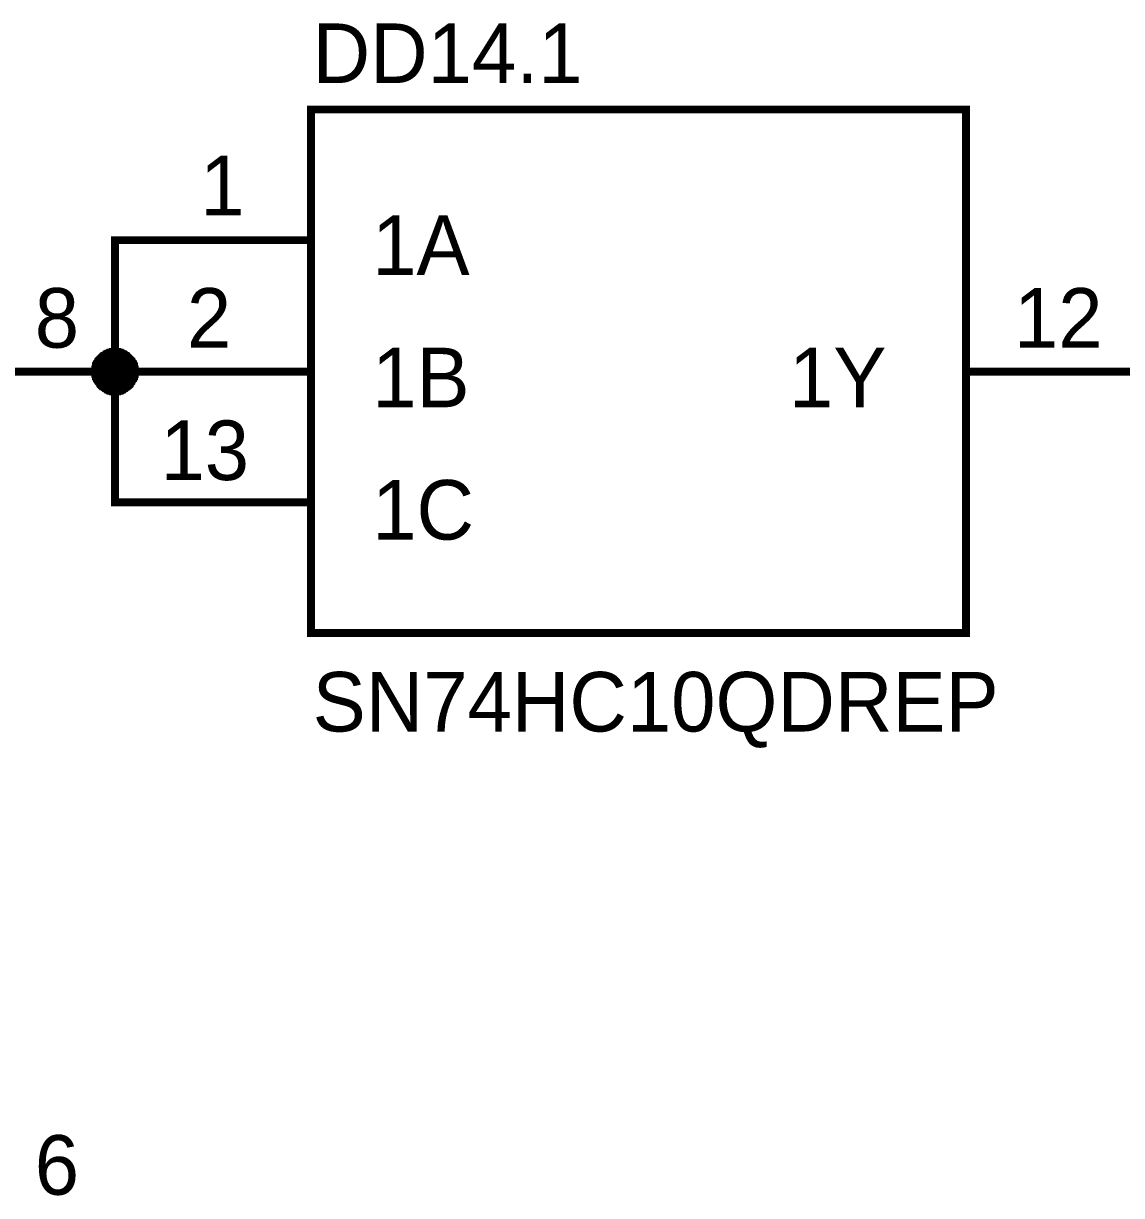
# Model space of a CAD drawing. Header units: millimetres. Extents: x 0 to 594, y 0 to 420.
# Drawn here: x 513.98 to 555.92, y 191.01 to 235.78 of the extents above; entities that cross this region are included whole.
import ezdxf

# ---------------------------------------------------------------- set-up
doc = ezdxf.new("R2010")
doc.units = ezdxf.units.MM
doc.layers.add('Sheet', color=255, linetype='Continuous')

msp = doc.modelspace()

# ---------------------------------------------------------------- linework, layer by layer
at = {"layer": 'Sheet', "const_width": 0.3}
msp.add_lwpolyline([(524.961, 232.491), (549.974, 232.491), (549.974, 212.495), (524.961, 212.495), (524.961, 232.491)], close=True, dxfattribs=at)
at = {"layer": 'Sheet'}
for points, const_width in [([(519.971, 227.5), (517.476, 227.5), (517.476, 222.477), (519.971, 222.477)], 0.3), ([(524.961, 227.5), (519.971, 227.5)], 0.3), ([(516.718, 222.477), (516.718, 222.509), (516.718, 222.572), (516.718, 222.604), (516.718, 222.635), (516.75, 222.667), (516.75, 222.699), (516.75, 222.762), (516.781, 222.793), (516.781, 222.825), (516.813, 222.856), (516.844, 222.888), (516.844, 222.92), (516.876, 222.951), (516.908, 222.983), (516.908, 222.983), (516.939, 223.014), (516.971, 223.046), (517.002, 223.078), (517.034, 223.078), (517.066, 223.109), (517.097, 223.141), (517.129, 223.141), (517.16, 223.172), (517.192, 223.172), (517.223, 223.204), (517.255, 223.204), (517.287, 223.204), (517.318, 223.236), (517.35, 223.236), (517.413, 223.236), (517.444, 223.236), (517.476, 223.236)], 0.3), ([(516.718, 222.477), (516.718, 222.509), (516.718, 222.572), (516.718, 222.604), (516.718, 222.635), (516.75, 222.667), (516.75, 222.699), (516.75, 222.762), (516.781, 222.793), (516.781, 222.825), (516.813, 222.856), (516.844, 222.888), (516.844, 222.92), (516.876, 222.951), (516.908, 222.983), (516.908, 222.983), (516.939, 223.014), (516.971, 223.046), (517.002, 223.078), (517.034, 223.078), (517.066, 223.109), (517.097, 223.141), (517.129, 223.141), (517.16, 223.172), (517.192, 223.172), (517.223, 223.204), (517.255, 223.204), (517.287, 223.204), (517.318, 223.236), (517.35, 223.236), (517.413, 223.236), (517.444, 223.236), (517.476, 223.236)], 0.3), ([(516.718, 222.477), (516.718, 222.509), (516.718, 222.572), (516.718, 222.604), (516.718, 222.635), (516.75, 222.667), (516.75, 222.699), (516.75, 222.762), (516.781, 222.793), (516.781, 222.825), (516.813, 222.856), (516.844, 222.888), (516.844, 222.92), (516.876, 222.951), (516.908, 222.983), (516.908, 222.983), (516.939, 223.014), (516.971, 223.046), (517.002, 223.078), (517.034, 223.078), (517.066, 223.109), (517.097, 223.141), (517.129, 223.141), (517.16, 223.172), (517.192, 223.172), (517.223, 223.204), (517.255, 223.204), (517.287, 223.204), (517.318, 223.236), (517.35, 223.236), (517.413, 223.236), (517.444, 223.236), (517.476, 223.236)], 0.3), ([(516.718, 222.477), (516.718, 222.509), (516.718, 222.572), (516.718, 222.604), (516.718, 222.635), (516.75, 222.667), (516.75, 222.699), (516.75, 222.762), (516.781, 222.793), (516.781, 222.825), (516.813, 222.856), (516.844, 222.888), (516.844, 222.92), (516.876, 222.951), (516.908, 222.983), (516.908, 222.983), (516.939, 223.014), (516.971, 223.046), (517.002, 223.078), (517.034, 223.078), (517.066, 223.109), (517.097, 223.141), (517.129, 223.141), (517.16, 223.172), (517.192, 223.172), (517.223, 223.204), (517.255, 223.204), (517.287, 223.204), (517.318, 223.236), (517.35, 223.236), (517.413, 223.236), (517.444, 223.236), (517.476, 223.236)], 0.3), ([(516.718, 222.477), (516.718, 222.509), (516.718, 222.572), (516.718, 222.604), (516.718, 222.635), (516.75, 222.667), (516.75, 222.699), (516.75, 222.762), (516.781, 222.793), (516.781, 222.825), (516.813, 222.856), (516.844, 222.888), (516.844, 222.92), (516.876, 222.951), (516.908, 222.983), (516.908, 222.983), (516.939, 223.014), (516.971, 223.046), (517.002, 223.078), (517.034, 223.078), (517.066, 223.109), (517.097, 223.141), (517.129, 223.141), (517.16, 223.172), (517.192, 223.172), (517.223, 223.204), (517.255, 223.204), (517.287, 223.204), (517.318, 223.236), (517.35, 223.236), (517.413, 223.236), (517.444, 223.236), (517.476, 223.236)], 0.3), ([(516.718, 222.477), (516.718, 222.509), (516.718, 222.572), (516.718, 222.604), (516.718, 222.635), (516.75, 222.667), (516.75, 222.699), (516.75, 222.762), (516.781, 222.793), (516.781, 222.825), (516.813, 222.856), (516.844, 222.888), (516.844, 222.92), (516.876, 222.951), (516.908, 222.983), (516.908, 222.983), (516.939, 223.014), (516.971, 223.046), (517.002, 223.078), (517.034, 223.078), (517.066, 223.109), (517.097, 223.141), (517.129, 223.141), (517.16, 223.172), (517.192, 223.172), (517.223, 223.204), (517.255, 223.204), (517.287, 223.204), (517.318, 223.236), (517.35, 223.236), (517.413, 223.236), (517.444, 223.236), (517.476, 223.236)], 0.3), ([(516.718, 222.477), (516.718, 222.509), (516.718, 222.572), (516.718, 222.604), (516.718, 222.635), (516.75, 222.667), (516.75, 222.699), (516.75, 222.762), (516.781, 222.793), (516.781, 222.825), (516.813, 222.856), (516.844, 222.888), (516.844, 222.92), (516.876, 222.951), (516.908, 222.983), (516.908, 222.983), (516.939, 223.014), (516.971, 223.046), (517.002, 223.078), (517.034, 223.078), (517.066, 223.109), (517.097, 223.141), (517.129, 223.141), (517.16, 223.172), (517.192, 223.172), (517.223, 223.204), (517.255, 223.204), (517.287, 223.204), (517.318, 223.236), (517.35, 223.236), (517.413, 223.236), (517.444, 223.236), (517.476, 223.236)], 0.3), ([(517.476, 223.236), (517.476, 223.236)], 0.3), ([(517.476, 223.236), (517.508, 223.236), (517.539, 223.236), (517.602, 223.236), (517.634, 223.236), (517.666, 223.204), (517.697, 223.204), (517.729, 223.204), (517.76, 223.172), (517.792, 223.172), (517.823, 223.141), (517.855, 223.141), (517.887, 223.109), (517.918, 223.078), (517.95, 223.078), (517.981, 223.046), (518.013, 223.014), (518.045, 222.983), (518.045, 222.983), (518.076, 222.951), (518.108, 222.92), (518.108, 222.888), (518.139, 222.856), (518.171, 222.825), (518.171, 222.793), (518.202, 222.762), (518.202, 222.699), (518.202, 222.667), (518.234, 222.635), (518.234, 222.604), (518.234, 222.572), (518.234, 222.509), (518.234, 222.477)], 0.3), ([(517.476, 223.236), (517.476, 223.236)], 0.3), ([(517.476, 223.236), (517.508, 223.236), (517.539, 223.236), (517.602, 223.236), (517.634, 223.236), (517.666, 223.204), (517.697, 223.204), (517.729, 223.204), (517.76, 223.172), (517.792, 223.172), (517.823, 223.141), (517.855, 223.141), (517.887, 223.109), (517.918, 223.078), (517.95, 223.078), (517.981, 223.046), (518.013, 223.014), (518.045, 222.983), (518.045, 222.983), (518.076, 222.951), (518.108, 222.92), (518.108, 222.888), (518.139, 222.856), (518.171, 222.825), (518.171, 222.793), (518.202, 222.762), (518.202, 222.699), (518.202, 222.667), (518.234, 222.635), (518.234, 222.604), (518.234, 222.572), (518.234, 222.509), (518.234, 222.477)], 0.3), ([(517.476, 223.236), (517.476, 223.236)], 0.3), ([(517.476, 223.236), (517.508, 223.236), (517.539, 223.236), (517.602, 223.236), (517.634, 223.236), (517.666, 223.204), (517.697, 223.204), (517.729, 223.204), (517.76, 223.172), (517.792, 223.172), (517.823, 223.141), (517.855, 223.141), (517.887, 223.109), (517.918, 223.078), (517.95, 223.078), (517.981, 223.046), (518.013, 223.014), (518.045, 222.983), (518.045, 222.983), (518.076, 222.951), (518.108, 222.92), (518.108, 222.888), (518.139, 222.856), (518.171, 222.825), (518.171, 222.793), (518.202, 222.762), (518.202, 222.699), (518.202, 222.667), (518.234, 222.635), (518.234, 222.604), (518.234, 222.572), (518.234, 222.509), (518.234, 222.477)], 0.3), ([(517.476, 223.236), (517.476, 223.236)], 0.3), ([(517.476, 223.236), (517.508, 223.236), (517.539, 223.236), (517.602, 223.236), (517.634, 223.236), (517.666, 223.204), (517.697, 223.204), (517.729, 223.204), (517.76, 223.172), (517.792, 223.172), (517.823, 223.141), (517.855, 223.141), (517.887, 223.109), (517.918, 223.078), (517.95, 223.078), (517.981, 223.046), (518.013, 223.014), (518.045, 222.983), (518.045, 222.983), (518.076, 222.951), (518.108, 222.92), (518.108, 222.888), (518.139, 222.856), (518.171, 222.825), (518.171, 222.793), (518.202, 222.762), (518.202, 222.699), (518.202, 222.667), (518.234, 222.635), (518.234, 222.604), (518.234, 222.572), (518.234, 222.509), (518.234, 222.477)], 0.3), ([(517.476, 223.236), (517.476, 223.236)], 0.3), ([(517.476, 223.236), (517.508, 223.236), (517.539, 223.236), (517.602, 223.236), (517.634, 223.236), (517.666, 223.204), (517.697, 223.204), (517.729, 223.204), (517.76, 223.172), (517.792, 223.172), (517.823, 223.141), (517.855, 223.141), (517.887, 223.109), (517.918, 223.078), (517.95, 223.078), (517.981, 223.046), (518.013, 223.014), (518.045, 222.983), (518.045, 222.983), (518.076, 222.951), (518.108, 222.92), (518.108, 222.888), (518.139, 222.856), (518.171, 222.825), (518.171, 222.793), (518.202, 222.762), (518.202, 222.699), (518.202, 222.667), (518.234, 222.635), (518.234, 222.604), (518.234, 222.572), (518.234, 222.509), (518.234, 222.477)], 0.3), ([(517.476, 223.236), (517.476, 223.236)], 0.3), ([(517.476, 223.236), (517.508, 223.236), (517.539, 223.236), (517.602, 223.236), (517.634, 223.236), (517.666, 223.204), (517.697, 223.204), (517.729, 223.204), (517.76, 223.172), (517.792, 223.172), (517.823, 223.141), (517.855, 223.141), (517.887, 223.109), (517.918, 223.078), (517.95, 223.078), (517.981, 223.046), (518.013, 223.014), (518.045, 222.983), (518.045, 222.983), (518.076, 222.951), (518.108, 222.92), (518.108, 222.888), (518.139, 222.856), (518.171, 222.825), (518.171, 222.793), (518.202, 222.762), (518.202, 222.699), (518.202, 222.667), (518.234, 222.635), (518.234, 222.604), (518.234, 222.572), (518.234, 222.509), (518.234, 222.477)], 0.3), ([(517.476, 223.236), (517.476, 223.236)], 0.3), ([(517.476, 223.236), (517.508, 223.236), (517.539, 223.236), (517.602, 223.236), (517.634, 223.236), (517.666, 223.204), (517.697, 223.204), (517.729, 223.204), (517.76, 223.172), (517.792, 223.172), (517.823, 223.141), (517.855, 223.141), (517.887, 223.109), (517.918, 223.078), (517.95, 223.078), (517.981, 223.046), (518.013, 223.014), (518.045, 222.983), (518.045, 222.983), (518.076, 222.951), (518.108, 222.92), (518.108, 222.888), (518.139, 222.856), (518.171, 222.825), (518.171, 222.793), (518.202, 222.762), (518.202, 222.699), (518.202, 222.667), (518.234, 222.635), (518.234, 222.604), (518.234, 222.572), (518.234, 222.509), (518.234, 222.477)], 0.3), ([(516.718, 222.477), (516.718, 222.509), (516.718, 222.572), (516.718, 222.604), (516.718, 222.635), (516.75, 222.667), (516.75, 222.699), (516.75, 222.762), (516.781, 222.793), (516.781, 222.825), (516.813, 222.856), (516.844, 222.888), (516.844, 222.92), (516.876, 222.951), (516.908, 222.983), (516.908, 222.983), (516.939, 223.014), (516.971, 223.046), (517.002, 223.078), (517.034, 223.078), (517.066, 223.109), (517.097, 223.141), (517.129, 223.141), (517.16, 223.172), (517.192, 223.172), (517.223, 223.204), (517.255, 223.204), (517.287, 223.204), (517.318, 223.236), (517.35, 223.236), (517.413, 223.236), (517.444, 223.236), (517.476, 223.236)], 0.0991), ([(516.718, 222.477), (516.718, 222.509), (516.718, 222.572), (516.718, 222.604), (516.718, 222.635), (516.75, 222.667), (516.75, 222.699), (516.75, 222.762), (516.781, 222.793), (516.781, 222.825), (516.813, 222.856), (516.844, 222.888), (516.844, 222.92), (516.876, 222.951), (516.908, 222.983), (516.908, 222.983), (516.939, 223.014), (516.971, 223.046), (517.002, 223.078), (517.034, 223.078), (517.066, 223.109), (517.097, 223.141), (517.129, 223.141), (517.16, 223.172), (517.192, 223.172), (517.223, 223.204), (517.255, 223.204), (517.287, 223.204), (517.318, 223.236), (517.35, 223.236), (517.413, 223.236), (517.444, 223.236), (517.476, 223.236)], 0.0991), ([(516.718, 222.477), (516.718, 222.509), (516.718, 222.572), (516.718, 222.604), (516.718, 222.635), (516.75, 222.667), (516.75, 222.699), (516.75, 222.762), (516.781, 222.793), (516.781, 222.825), (516.813, 222.856), (516.844, 222.888), (516.844, 222.92), (516.876, 222.951), (516.908, 222.983), (516.908, 222.983), (516.939, 223.014), (516.971, 223.046), (517.002, 223.078), (517.034, 223.078), (517.066, 223.109), (517.097, 223.141), (517.129, 223.141), (517.16, 223.172), (517.192, 223.172), (517.223, 223.204), (517.255, 223.204), (517.287, 223.204), (517.318, 223.236), (517.35, 223.236), (517.413, 223.236), (517.444, 223.236), (517.476, 223.236)], 0.0991), ([(516.718, 222.477), (516.718, 222.509), (516.718, 222.572), (516.718, 222.604), (516.718, 222.635), (516.75, 222.667), (516.75, 222.699), (516.75, 222.762), (516.781, 222.793), (516.781, 222.825), (516.813, 222.856), (516.844, 222.888), (516.844, 222.92), (516.876, 222.951), (516.908, 222.983), (516.908, 222.983), (516.939, 223.014), (516.971, 223.046), (517.002, 223.078), (517.034, 223.078), (517.066, 223.109), (517.097, 223.141), (517.129, 223.141), (517.16, 223.172), (517.192, 223.172), (517.223, 223.204), (517.255, 223.204), (517.287, 223.204), (517.318, 223.236), (517.35, 223.236), (517.413, 223.236), (517.444, 223.236), (517.476, 223.236)], 0.0991), ([(516.718, 222.477), (516.718, 222.509), (516.718, 222.572), (516.718, 222.604), (516.718, 222.635), (516.75, 222.667), (516.75, 222.699), (516.75, 222.762), (516.781, 222.793), (516.781, 222.825), (516.813, 222.856), (516.844, 222.888), (516.844, 222.92), (516.876, 222.951), (516.908, 222.983), (516.908, 222.983), (516.939, 223.014), (516.971, 223.046), (517.002, 223.078), (517.034, 223.078), (517.066, 223.109), (517.097, 223.141), (517.129, 223.141), (517.16, 223.172), (517.192, 223.172), (517.223, 223.204), (517.255, 223.204), (517.287, 223.204), (517.318, 223.236), (517.35, 223.236), (517.413, 223.236), (517.444, 223.236), (517.476, 223.236)], 0.0991), ([(516.718, 222.477), (516.718, 222.509), (516.718, 222.572), (516.718, 222.604), (516.718, 222.635), (516.75, 222.667), (516.75, 222.699), (516.75, 222.762), (516.781, 222.793), (516.781, 222.825), (516.813, 222.856), (516.844, 222.888), (516.844, 222.92), (516.876, 222.951), (516.908, 222.983), (516.908, 222.983), (516.939, 223.014), (516.971, 223.046), (517.002, 223.078), (517.034, 223.078), (517.066, 223.109), (517.097, 223.141), (517.129, 223.141), (517.16, 223.172), (517.192, 223.172), (517.223, 223.204), (517.255, 223.204), (517.287, 223.204), (517.318, 223.236), (517.35, 223.236), (517.413, 223.236), (517.444, 223.236), (517.476, 223.236)], 0.0991), ([(516.718, 222.477), (516.718, 222.509), (516.718, 222.572), (516.718, 222.604), (516.718, 222.635), (516.75, 222.667), (516.75, 222.699), (516.75, 222.762), (516.781, 222.793), (516.781, 222.825), (516.813, 222.856), (516.844, 222.888), (516.844, 222.92), (516.876, 222.951), (516.908, 222.983), (516.908, 222.983), (516.939, 223.014), (516.971, 223.046), (517.002, 223.078), (517.034, 223.078), (517.066, 223.109), (517.097, 223.141), (517.129, 223.141), (517.16, 223.172), (517.192, 223.172), (517.223, 223.204), (517.255, 223.204), (517.287, 223.204), (517.318, 223.236), (517.35, 223.236), (517.413, 223.236), (517.444, 223.236), (517.476, 223.236)], 0.0991), ([(517.476, 223.236), (517.476, 223.236)], 0.0991), ([(517.476, 223.236), (517.508, 223.236), (517.539, 223.236), (517.602, 223.236), (517.634, 223.236), (517.666, 223.204), (517.697, 223.204), (517.729, 223.204), (517.76, 223.172), (517.792, 223.172), (517.823, 223.141), (517.855, 223.141), (517.887, 223.109), (517.918, 223.078), (517.95, 223.078), (517.981, 223.046), (518.013, 223.014), (518.045, 222.983), (518.045, 222.983), (518.076, 222.951), (518.108, 222.92), (518.108, 222.888), (518.139, 222.856), (518.171, 222.825), (518.171, 222.793), (518.202, 222.762), (518.202, 222.699), (518.202, 222.667), (518.234, 222.635), (518.234, 222.604), (518.234, 222.572), (518.234, 222.509), (518.234, 222.477)], 0.0991), ([(517.476, 223.236), (517.476, 223.236)], 0.0991), ([(517.476, 223.236), (517.508, 223.236), (517.539, 223.236), (517.602, 223.236), (517.634, 223.236), (517.666, 223.204), (517.697, 223.204), (517.729, 223.204), (517.76, 223.172), (517.792, 223.172), (517.823, 223.141), (517.855, 223.141), (517.887, 223.109), (517.918, 223.078), (517.95, 223.078), (517.981, 223.046), (518.013, 223.014), (518.045, 222.983), (518.045, 222.983), (518.076, 222.951), (518.108, 222.92), (518.108, 222.888), (518.139, 222.856), (518.171, 222.825), (518.171, 222.793), (518.202, 222.762), (518.202, 222.699), (518.202, 222.667), (518.234, 222.635), (518.234, 222.604), (518.234, 222.572), (518.234, 222.509), (518.234, 222.477)], 0.0991), ([(517.476, 223.236), (517.476, 223.236)], 0.0991), ([(517.476, 223.236), (517.508, 223.236), (517.539, 223.236), (517.602, 223.236), (517.634, 223.236), (517.666, 223.204), (517.697, 223.204), (517.729, 223.204), (517.76, 223.172), (517.792, 223.172), (517.823, 223.141), (517.855, 223.141), (517.887, 223.109), (517.918, 223.078), (517.95, 223.078), (517.981, 223.046), (518.013, 223.014), (518.045, 222.983), (518.045, 222.983), (518.076, 222.951), (518.108, 222.92), (518.108, 222.888), (518.139, 222.856), (518.171, 222.825), (518.171, 222.793), (518.202, 222.762), (518.202, 222.699), (518.202, 222.667), (518.234, 222.635), (518.234, 222.604), (518.234, 222.572), (518.234, 222.509), (518.234, 222.477)], 0.0991), ([(517.476, 223.236), (517.476, 223.236)], 0.0991), ([(517.476, 223.236), (517.508, 223.236), (517.539, 223.236), (517.602, 223.236), (517.634, 223.236), (517.666, 223.204), (517.697, 223.204), (517.729, 223.204), (517.76, 223.172), (517.792, 223.172), (517.823, 223.141), (517.855, 223.141), (517.887, 223.109), (517.918, 223.078), (517.95, 223.078), (517.981, 223.046), (518.013, 223.014), (518.045, 222.983), (518.045, 222.983), (518.076, 222.951), (518.108, 222.92), (518.108, 222.888), (518.139, 222.856), (518.171, 222.825), (518.171, 222.793), (518.202, 222.762), (518.202, 222.699), (518.202, 222.667), (518.234, 222.635), (518.234, 222.604), (518.234, 222.572), (518.234, 222.509), (518.234, 222.477)], 0.0991), ([(517.476, 223.236), (517.476, 223.236)], 0.0991), ([(517.476, 223.236), (517.508, 223.236), (517.539, 223.236), (517.602, 223.236), (517.634, 223.236), (517.666, 223.204), (517.697, 223.204), (517.729, 223.204), (517.76, 223.172), (517.792, 223.172), (517.823, 223.141), (517.855, 223.141), (517.887, 223.109), (517.918, 223.078), (517.95, 223.078), (517.981, 223.046), (518.013, 223.014), (518.045, 222.983), (518.045, 222.983), (518.076, 222.951), (518.108, 222.92), (518.108, 222.888), (518.139, 222.856), (518.171, 222.825), (518.171, 222.793), (518.202, 222.762), (518.202, 222.699), (518.202, 222.667), (518.234, 222.635), (518.234, 222.604), (518.234, 222.572), (518.234, 222.509), (518.234, 222.477)], 0.0991), ([(517.476, 223.236), (517.476, 223.236)], 0.0991), ([(517.476, 223.236), (517.508, 223.236), (517.539, 223.236), (517.602, 223.236), (517.634, 223.236), (517.666, 223.204), (517.697, 223.204), (517.729, 223.204), (517.76, 223.172), (517.792, 223.172), (517.823, 223.141), (517.855, 223.141), (517.887, 223.109), (517.918, 223.078), (517.95, 223.078), (517.981, 223.046), (518.013, 223.014), (518.045, 222.983), (518.045, 222.983), (518.076, 222.951), (518.108, 222.92), (518.108, 222.888), (518.139, 222.856), (518.171, 222.825), (518.171, 222.793), (518.202, 222.762), (518.202, 222.699), (518.202, 222.667), (518.234, 222.635), (518.234, 222.604), (518.234, 222.572), (518.234, 222.509), (518.234, 222.477)], 0.0991), ([(517.476, 223.236), (517.476, 223.236)], 0.0991), ([(517.476, 223.236), (517.508, 223.236), (517.539, 223.236), (517.602, 223.236), (517.634, 223.236), (517.666, 223.204), (517.697, 223.204), (517.729, 223.204), (517.76, 223.172), (517.792, 223.172), (517.823, 223.141), (517.855, 223.141), (517.887, 223.109), (517.918, 223.078), (517.95, 223.078), (517.981, 223.046), (518.013, 223.014), (518.045, 222.983), (518.045, 222.983), (518.076, 222.951), (518.108, 222.92), (518.108, 222.888), (518.139, 222.856), (518.171, 222.825), (518.171, 222.793), (518.202, 222.762), (518.202, 222.699), (518.202, 222.667), (518.234, 222.635), (518.234, 222.604), (518.234, 222.572), (518.234, 222.509), (518.234, 222.477)], 0.0991), ([(512.486, 222.477), (517.476, 222.477)], 0.3), ([(517.476, 221.719), (517.444, 221.719), (517.413, 221.719), (517.35, 221.719), (517.318, 221.719), (517.287, 221.751), (517.255, 221.751), (517.223, 221.751), (517.192, 221.782), (517.16, 221.782), (517.129, 221.814), (517.097, 221.846), (517.066, 221.846), (517.034, 221.877), (517.002, 221.909), (516.971, 221.909), (516.939, 221.94), (516.908, 221.972), (516.908, 222.004), (516.876, 222.035), (516.844, 222.067), (516.844, 222.098), (516.813, 222.13), (516.781, 222.162), (516.781, 222.193), (516.75, 222.225), (516.75, 222.256), (516.75, 222.288), (516.718, 222.319), (516.718, 222.351), (516.718, 222.414), (516.718, 222.446), (516.718, 222.477)], 0.3), ([(516.718, 222.477), (516.718, 222.477)], 0.3), ([(517.476, 221.719), (517.444, 221.719), (517.413, 221.719), (517.35, 221.719), (517.318, 221.719), (517.287, 221.751), (517.255, 221.751), (517.223, 221.751), (517.192, 221.782), (517.16, 221.782), (517.129, 221.814), (517.097, 221.846), (517.066, 221.846), (517.034, 221.877), (517.002, 221.909), (516.971, 221.909), (516.939, 221.94), (516.908, 221.972), (516.908, 222.004), (516.876, 222.035), (516.844, 222.067), (516.844, 222.098), (516.813, 222.13), (516.781, 222.162), (516.781, 222.193), (516.75, 222.225), (516.75, 222.256), (516.75, 222.288), (516.718, 222.319), (516.718, 222.351), (516.718, 222.414), (516.718, 222.446), (516.718, 222.477)], 0.3), ([(516.718, 222.477), (516.718, 222.477)], 0.3), ([(517.476, 221.719), (517.444, 221.719), (517.413, 221.719), (517.35, 221.719), (517.318, 221.719), (517.287, 221.751), (517.255, 221.751), (517.223, 221.751), (517.192, 221.782), (517.16, 221.782), (517.129, 221.814), (517.097, 221.846), (517.066, 221.846), (517.034, 221.877), (517.002, 221.909), (516.971, 221.909), (516.939, 221.94), (516.908, 221.972), (516.908, 222.004), (516.876, 222.035), (516.844, 222.067), (516.844, 222.098), (516.813, 222.13), (516.781, 222.162), (516.781, 222.193), (516.75, 222.225), (516.75, 222.256), (516.75, 222.288), (516.718, 222.319), (516.718, 222.351), (516.718, 222.414), (516.718, 222.446), (516.718, 222.477)], 0.3), ([(516.718, 222.477), (516.718, 222.477)], 0.3), ([(517.476, 221.719), (517.444, 221.719), (517.413, 221.719), (517.35, 221.719), (517.318, 221.719), (517.287, 221.751), (517.255, 221.751), (517.223, 221.751), (517.192, 221.782), (517.16, 221.782), (517.129, 221.814), (517.097, 221.846), (517.066, 221.846), (517.034, 221.877), (517.002, 221.909), (516.971, 221.909), (516.939, 221.94), (516.908, 221.972), (516.908, 222.004), (516.876, 222.035), (516.844, 222.067), (516.844, 222.098), (516.813, 222.13), (516.781, 222.162), (516.781, 222.193), (516.75, 222.225), (516.75, 222.256), (516.75, 222.288), (516.718, 222.319), (516.718, 222.351), (516.718, 222.414), (516.718, 222.446), (516.718, 222.477)], 0.3), ([(516.718, 222.477), (516.718, 222.477)], 0.3), ([(517.476, 221.719), (517.444, 221.719), (517.413, 221.719), (517.35, 221.719), (517.318, 221.719), (517.287, 221.751), (517.255, 221.751), (517.223, 221.751), (517.192, 221.782), (517.16, 221.782), (517.129, 221.814), (517.097, 221.846), (517.066, 221.846), (517.034, 221.877), (517.002, 221.909), (516.971, 221.909), (516.939, 221.94), (516.908, 221.972), (516.908, 222.004), (516.876, 222.035), (516.844, 222.067), (516.844, 222.098), (516.813, 222.13), (516.781, 222.162), (516.781, 222.193), (516.75, 222.225), (516.75, 222.256), (516.75, 222.288), (516.718, 222.319), (516.718, 222.351), (516.718, 222.414), (516.718, 222.446), (516.718, 222.477)], 0.3), ([(516.718, 222.477), (516.718, 222.477)], 0.3), ([(517.476, 221.719), (517.444, 221.719), (517.413, 221.719), (517.35, 221.719), (517.318, 221.719), (517.287, 221.751), (517.255, 221.751), (517.223, 221.751), (517.192, 221.782), (517.16, 221.782), (517.129, 221.814), (517.097, 221.846), (517.066, 221.846), (517.034, 221.877), (517.002, 221.909), (516.971, 221.909), (516.939, 221.94), (516.908, 221.972), (516.908, 222.004), (516.876, 222.035), (516.844, 222.067), (516.844, 222.098), (516.813, 222.13), (516.781, 222.162), (516.781, 222.193), (516.75, 222.225), (516.75, 222.256), (516.75, 222.288), (516.718, 222.319), (516.718, 222.351), (516.718, 222.414), (516.718, 222.446), (516.718, 222.477)], 0.3), ([(516.718, 222.477), (516.718, 222.477)], 0.3), ([(517.476, 221.719), (517.444, 221.719), (517.413, 221.719), (517.35, 221.719), (517.318, 221.719), (517.287, 221.751), (517.255, 221.751), (517.223, 221.751), (517.192, 221.782), (517.16, 221.782), (517.129, 221.814), (517.097, 221.846), (517.066, 221.846), (517.034, 221.877), (517.002, 221.909), (516.971, 221.909), (516.939, 221.94), (516.908, 221.972), (516.908, 222.004), (516.876, 222.035), (516.844, 222.067), (516.844, 222.098), (516.813, 222.13), (516.781, 222.162), (516.781, 222.193), (516.75, 222.225), (516.75, 222.256), (516.75, 222.288), (516.718, 222.319), (516.718, 222.351), (516.718, 222.414), (516.718, 222.446), (516.718, 222.477)], 0.3), ([(516.718, 222.477), (516.718, 222.477)], 0.3), ([(517.476, 221.719), (517.444, 221.719), (517.413, 221.719), (517.35, 221.719), (517.318, 221.719), (517.287, 221.751), (517.255, 221.751), (517.223, 221.751), (517.192, 221.782), (517.16, 221.782), (517.129, 221.814), (517.097, 221.846), (517.066, 221.846), (517.034, 221.877), (517.002, 221.909), (516.971, 221.909), (516.939, 221.94), (516.908, 221.972), (516.908, 222.004), (516.876, 222.035), (516.844, 222.067), (516.844, 222.098), (516.813, 222.13), (516.781, 222.162), (516.781, 222.193), (516.75, 222.225), (516.75, 222.256), (516.75, 222.288), (516.718, 222.319), (516.718, 222.351), (516.718, 222.414), (516.718, 222.446), (516.718, 222.477)], 0.0991), ([(516.718, 222.477), (516.718, 222.477)], 0.0991), ([(517.476, 221.719), (517.444, 221.719), (517.413, 221.719), (517.35, 221.719), (517.318, 221.719), (517.287, 221.751), (517.255, 221.751), (517.223, 221.751), (517.192, 221.782), (517.16, 221.782), (517.129, 221.814), (517.097, 221.846), (517.066, 221.846), (517.034, 221.877), (517.002, 221.909), (516.971, 221.909), (516.939, 221.94), (516.908, 221.972), (516.908, 222.004), (516.876, 222.035), (516.844, 222.067), (516.844, 222.098), (516.813, 222.13), (516.781, 222.162), (516.781, 222.193), (516.75, 222.225), (516.75, 222.256), (516.75, 222.288), (516.718, 222.319), (516.718, 222.351), (516.718, 222.414), (516.718, 222.446), (516.718, 222.477)], 0.0991), ([(516.718, 222.477), (516.718, 222.477)], 0.0991), ([(517.476, 221.719), (517.444, 221.719), (517.413, 221.719), (517.35, 221.719), (517.318, 221.719), (517.287, 221.751), (517.255, 221.751), (517.223, 221.751), (517.192, 221.782), (517.16, 221.782), (517.129, 221.814), (517.097, 221.846), (517.066, 221.846), (517.034, 221.877), (517.002, 221.909), (516.971, 221.909), (516.939, 221.94), (516.908, 221.972), (516.908, 222.004), (516.876, 222.035), (516.844, 222.067), (516.844, 222.098), (516.813, 222.13), (516.781, 222.162), (516.781, 222.193), (516.75, 222.225), (516.75, 222.256), (516.75, 222.288), (516.718, 222.319), (516.718, 222.351), (516.718, 222.414), (516.718, 222.446), (516.718, 222.477)], 0.0991), ([(516.718, 222.477), (516.718, 222.477)], 0.0991), ([(517.476, 221.719), (517.444, 221.719), (517.413, 221.719), (517.35, 221.719), (517.318, 221.719), (517.287, 221.751), (517.255, 221.751), (517.223, 221.751), (517.192, 221.782), (517.16, 221.782), (517.129, 221.814), (517.097, 221.846), (517.066, 221.846), (517.034, 221.877), (517.002, 221.909), (516.971, 221.909), (516.939, 221.94), (516.908, 221.972), (516.908, 222.004), (516.876, 222.035), (516.844, 222.067), (516.844, 222.098), (516.813, 222.13), (516.781, 222.162), (516.781, 222.193), (516.75, 222.225), (516.75, 222.256), (516.75, 222.288), (516.718, 222.319), (516.718, 222.351), (516.718, 222.414), (516.718, 222.446), (516.718, 222.477)], 0.0991), ([(516.718, 222.477), (516.718, 222.477)], 0.0991), ([(517.476, 221.719), (517.444, 221.719), (517.413, 221.719), (517.35, 221.719), (517.318, 221.719), (517.287, 221.751), (517.255, 221.751), (517.223, 221.751), (517.192, 221.782), (517.16, 221.782), (517.129, 221.814), (517.097, 221.846), (517.066, 221.846), (517.034, 221.877), (517.002, 221.909), (516.971, 221.909), (516.939, 221.94), (516.908, 221.972), (516.908, 222.004), (516.876, 222.035), (516.844, 222.067), (516.844, 222.098), (516.813, 222.13), (516.781, 222.162), (516.781, 222.193), (516.75, 222.225), (516.75, 222.256), (516.75, 222.288), (516.718, 222.319), (516.718, 222.351), (516.718, 222.414), (516.718, 222.446), (516.718, 222.477)], 0.0991), ([(516.718, 222.477), (516.718, 222.477)], 0.0991), ([(517.476, 221.719), (517.444, 221.719), (517.413, 221.719), (517.35, 221.719), (517.318, 221.719), (517.287, 221.751), (517.255, 221.751), (517.223, 221.751), (517.192, 221.782), (517.16, 221.782), (517.129, 221.814), (517.097, 221.846), (517.066, 221.846), (517.034, 221.877), (517.002, 221.909), (516.971, 221.909), (516.939, 221.94), (516.908, 221.972), (516.908, 222.004), (516.876, 222.035), (516.844, 222.067), (516.844, 222.098), (516.813, 222.13), (516.781, 222.162), (516.781, 222.193), (516.75, 222.225), (516.75, 222.256), (516.75, 222.288), (516.718, 222.319), (516.718, 222.351), (516.718, 222.414), (516.718, 222.446), (516.718, 222.477)], 0.0991), ([(516.718, 222.477), (516.718, 222.477)], 0.0991), ([(517.476, 221.719), (517.444, 221.719), (517.413, 221.719), (517.35, 221.719), (517.318, 221.719), (517.287, 221.751), (517.255, 221.751), (517.223, 221.751), (517.192, 221.782), (517.16, 221.782), (517.129, 221.814), (517.097, 221.846), (517.066, 221.846), (517.034, 221.877), (517.002, 221.909), (516.971, 221.909), (516.939, 221.94), (516.908, 221.972), (516.908, 222.004), (516.876, 222.035), (516.844, 222.067), (516.844, 222.098), (516.813, 222.13), (516.781, 222.162), (516.781, 222.193), (516.75, 222.225), (516.75, 222.256), (516.75, 222.288), (516.718, 222.319), (516.718, 222.351), (516.718, 222.414), (516.718, 222.446), (516.718, 222.477)], 0.0991), ([(516.718, 222.477), (516.718, 222.477)], 0.0991), ([(518.234, 222.477), (518.234, 222.446), (518.234, 222.414), (518.234, 222.351), (518.234, 222.319), (518.202, 222.288), (518.202, 222.256), (518.202, 222.225), (518.171, 222.193), (518.171, 222.162), (518.139, 222.13), (518.108, 222.098), (518.108, 222.067), (518.076, 222.035), (518.045, 222.004), (518.045, 221.972), (518.013, 221.94), (517.981, 221.909), (517.95, 221.909), (517.918, 221.877), (517.887, 221.846), (517.855, 221.846), (517.823, 221.814), (517.792, 221.782), (517.76, 221.782), (517.729, 221.751), (517.697, 221.751), (517.666, 221.751), (517.634, 221.719), (517.602, 221.719), (517.539, 221.719), (517.508, 221.719), (517.476, 221.719)], 0.3), ([(518.234, 222.477), (518.234, 222.446), (518.234, 222.414), (518.234, 222.351), (518.234, 222.319), (518.202, 222.288), (518.202, 222.256), (518.202, 222.225), (518.171, 222.193), (518.171, 222.162), (518.139, 222.13), (518.108, 222.098), (518.108, 222.067), (518.076, 222.035), (518.045, 222.004), (518.045, 221.972), (518.013, 221.94), (517.981, 221.909), (517.95, 221.909), (517.918, 221.877), (517.887, 221.846), (517.855, 221.846), (517.823, 221.814), (517.792, 221.782), (517.76, 221.782), (517.729, 221.751), (517.697, 221.751), (517.666, 221.751), (517.634, 221.719), (517.602, 221.719), (517.539, 221.719), (517.508, 221.719), (517.476, 221.719)], 0.3), ([(517.476, 222.477), (517.476, 217.486), (519.971, 217.486)], 0.3), ([(518.234, 222.477), (518.234, 222.446), (518.234, 222.414), (518.234, 222.351), (518.234, 222.319), (518.202, 222.288), (518.202, 222.256), (518.202, 222.225), (518.171, 222.193), (518.171, 222.162), (518.139, 222.13), (518.108, 222.098), (518.108, 222.067), (518.076, 222.035), (518.045, 222.004), (518.045, 221.972), (518.013, 221.94), (517.981, 221.909), (517.95, 221.909), (517.918, 221.877), (517.887, 221.846), (517.855, 221.846), (517.823, 221.814), (517.792, 221.782), (517.76, 221.782), (517.729, 221.751), (517.697, 221.751), (517.666, 221.751), (517.634, 221.719), (517.602, 221.719), (517.539, 221.719), (517.508, 221.719), (517.476, 221.719)], 0.3), ([(518.234, 222.477), (518.234, 222.446), (518.234, 222.414), (518.234, 222.351), (518.234, 222.319), (518.202, 222.288), (518.202, 222.256), (518.202, 222.225), (518.171, 222.193), (518.171, 222.162), (518.139, 222.13), (518.108, 222.098), (518.108, 222.067), (518.076, 222.035), (518.045, 222.004), (518.045, 221.972), (518.013, 221.94), (517.981, 221.909), (517.95, 221.909), (517.918, 221.877), (517.887, 221.846), (517.855, 221.846), (517.823, 221.814), (517.792, 221.782), (517.76, 221.782), (517.729, 221.751), (517.697, 221.751), (517.666, 221.751), (517.634, 221.719), (517.602, 221.719), (517.539, 221.719), (517.508, 221.719), (517.476, 221.719)], 0.3), ([(518.234, 222.477), (518.234, 222.446), (518.234, 222.414), (518.234, 222.351), (518.234, 222.319), (518.202, 222.288), (518.202, 222.256), (518.202, 222.225), (518.171, 222.193), (518.171, 222.162), (518.139, 222.13), (518.108, 222.098), (518.108, 222.067), (518.076, 222.035), (518.045, 222.004), (518.045, 221.972), (518.013, 221.94), (517.981, 221.909), (517.95, 221.909), (517.918, 221.877), (517.887, 221.846), (517.855, 221.846), (517.823, 221.814), (517.792, 221.782), (517.76, 221.782), (517.729, 221.751), (517.697, 221.751), (517.666, 221.751), (517.634, 221.719), (517.602, 221.719), (517.539, 221.719), (517.508, 221.719), (517.476, 221.719)], 0.3), ([(518.234, 222.477), (518.234, 222.446), (518.234, 222.414), (518.234, 222.351), (518.234, 222.319), (518.202, 222.288), (518.202, 222.256), (518.202, 222.225), (518.171, 222.193), (518.171, 222.162), (518.139, 222.13), (518.108, 222.098), (518.108, 222.067), (518.076, 222.035), (518.045, 222.004), (518.045, 221.972), (518.013, 221.94), (517.981, 221.909), (517.95, 221.909), (517.918, 221.877), (517.887, 221.846), (517.855, 221.846), (517.823, 221.814), (517.792, 221.782), (517.76, 221.782), (517.729, 221.751), (517.697, 221.751), (517.666, 221.751), (517.634, 221.719), (517.602, 221.719), (517.539, 221.719), (517.508, 221.719), (517.476, 221.719)], 0.3), ([(518.234, 222.477), (518.234, 222.446), (518.234, 222.414), (518.234, 222.351), (518.234, 222.319), (518.202, 222.288), (518.202, 222.256), (518.202, 222.225), (518.171, 222.193), (518.171, 222.162), (518.139, 222.13), (518.108, 222.098), (518.108, 222.067), (518.076, 222.035), (518.045, 222.004), (518.045, 221.972), (518.013, 221.94), (517.981, 221.909), (517.95, 221.909), (517.918, 221.877), (517.887, 221.846), (517.855, 221.846), (517.823, 221.814), (517.792, 221.782), (517.76, 221.782), (517.729, 221.751), (517.697, 221.751), (517.666, 221.751), (517.634, 221.719), (517.602, 221.719), (517.539, 221.719), (517.508, 221.719), (517.476, 221.719)], 0.3), ([(518.234, 222.477), (518.234, 222.446), (518.234, 222.414), (518.234, 222.351), (518.234, 222.319), (518.202, 222.288), (518.202, 222.256), (518.202, 222.225), (518.171, 222.193), (518.171, 222.162), (518.139, 222.13), (518.108, 222.098), (518.108, 222.067), (518.076, 222.035), (518.045, 222.004), (518.045, 221.972), (518.013, 221.94), (517.981, 221.909), (517.95, 221.909), (517.918, 221.877), (517.887, 221.846), (517.855, 221.846), (517.823, 221.814), (517.792, 221.782), (517.76, 221.782), (517.729, 221.751), (517.697, 221.751), (517.666, 221.751), (517.634, 221.719), (517.602, 221.719), (517.539, 221.719), (517.508, 221.719), (517.476, 221.719)], 0.0991), ([(518.234, 222.477), (518.234, 222.446), (518.234, 222.414), (518.234, 222.351), (518.234, 222.319), (518.202, 222.288), (518.202, 222.256), (518.202, 222.225), (518.171, 222.193), (518.171, 222.162), (518.139, 222.13), (518.108, 222.098), (518.108, 222.067), (518.076, 222.035), (518.045, 222.004), (518.045, 221.972), (518.013, 221.94), (517.981, 221.909), (517.95, 221.909), (517.918, 221.877), (517.887, 221.846), (517.855, 221.846), (517.823, 221.814), (517.792, 221.782), (517.76, 221.782), (517.729, 221.751), (517.697, 221.751), (517.666, 221.751), (517.634, 221.719), (517.602, 221.719), (517.539, 221.719), (517.508, 221.719), (517.476, 221.719)], 0.0991), ([(518.234, 222.477), (518.234, 222.446), (518.234, 222.414), (518.234, 222.351), (518.234, 222.319), (518.202, 222.288), (518.202, 222.256), (518.202, 222.225), (518.171, 222.193), (518.171, 222.162), (518.139, 222.13), (518.108, 222.098), (518.108, 222.067), (518.076, 222.035), (518.045, 222.004), (518.045, 221.972), (518.013, 221.94), (517.981, 221.909), (517.95, 221.909), (517.918, 221.877), (517.887, 221.846), (517.855, 221.846), (517.823, 221.814), (517.792, 221.782), (517.76, 221.782), (517.729, 221.751), (517.697, 221.751), (517.666, 221.751), (517.634, 221.719), (517.602, 221.719), (517.539, 221.719), (517.508, 221.719), (517.476, 221.719)], 0.0991), ([(518.234, 222.477), (518.234, 222.446), (518.234, 222.414), (518.234, 222.351), (518.234, 222.319), (518.202, 222.288), (518.202, 222.256), (518.202, 222.225), (518.171, 222.193), (518.171, 222.162), (518.139, 222.13), (518.108, 222.098), (518.108, 222.067), (518.076, 222.035), (518.045, 222.004), (518.045, 221.972), (518.013, 221.94), (517.981, 221.909), (517.95, 221.909), (517.918, 221.877), (517.887, 221.846), (517.855, 221.846), (517.823, 221.814), (517.792, 221.782), (517.76, 221.782), (517.729, 221.751), (517.697, 221.751), (517.666, 221.751), (517.634, 221.719), (517.602, 221.719), (517.539, 221.719), (517.508, 221.719), (517.476, 221.719)], 0.0991), ([(518.234, 222.477), (518.234, 222.446), (518.234, 222.414), (518.234, 222.351), (518.234, 222.319), (518.202, 222.288), (518.202, 222.256), (518.202, 222.225), (518.171, 222.193), (518.171, 222.162), (518.139, 222.13), (518.108, 222.098), (518.108, 222.067), (518.076, 222.035), (518.045, 222.004), (518.045, 221.972), (518.013, 221.94), (517.981, 221.909), (517.95, 221.909), (517.918, 221.877), (517.887, 221.846), (517.855, 221.846), (517.823, 221.814), (517.792, 221.782), (517.76, 221.782), (517.729, 221.751), (517.697, 221.751), (517.666, 221.751), (517.634, 221.719), (517.602, 221.719), (517.539, 221.719), (517.508, 221.719), (517.476, 221.719)], 0.0991), ([(518.234, 222.477), (518.234, 222.446), (518.234, 222.414), (518.234, 222.351), (518.234, 222.319), (518.202, 222.288), (518.202, 222.256), (518.202, 222.225), (518.171, 222.193), (518.171, 222.162), (518.139, 222.13), (518.108, 222.098), (518.108, 222.067), (518.076, 222.035), (518.045, 222.004), (518.045, 221.972), (518.013, 221.94), (517.981, 221.909), (517.95, 221.909), (517.918, 221.877), (517.887, 221.846), (517.855, 221.846), (517.823, 221.814), (517.792, 221.782), (517.76, 221.782), (517.729, 221.751), (517.697, 221.751), (517.666, 221.751), (517.634, 221.719), (517.602, 221.719), (517.539, 221.719), (517.508, 221.719), (517.476, 221.719)], 0.0991), ([(518.234, 222.477), (518.234, 222.446), (518.234, 222.414), (518.234, 222.351), (518.234, 222.319), (518.202, 222.288), (518.202, 222.256), (518.202, 222.225), (518.171, 222.193), (518.171, 222.162), (518.139, 222.13), (518.108, 222.098), (518.108, 222.067), (518.076, 222.035), (518.045, 222.004), (518.045, 221.972), (518.013, 221.94), (517.981, 221.909), (517.95, 221.909), (517.918, 221.877), (517.887, 221.846), (517.855, 221.846), (517.823, 221.814), (517.792, 221.782), (517.76, 221.782), (517.729, 221.751), (517.697, 221.751), (517.666, 221.751), (517.634, 221.719), (517.602, 221.719), (517.539, 221.719), (517.508, 221.719), (517.476, 221.719)], 0.0991), ([(518.234, 222.477), (518.234, 222.477), (518.234, 222.477), (518.234, 222.477), (518.234, 222.477), (518.234, 222.477), (518.234, 222.477), (518.234, 222.477), (518.234, 222.477), (518.234, 222.477), (518.234, 222.477), (518.234, 222.477), (518.234, 222.477), (518.234, 222.477), (518.234, 222.477), (518.234, 222.477), (518.234, 222.477), (518.234, 222.477), (518.234, 222.477), (518.234, 222.477), (518.234, 222.477), (518.234, 222.477), (518.234, 222.477), (518.234, 222.477), (518.234, 222.477), (518.234, 222.477), (518.234, 222.477), (518.234, 222.477), (518.234, 222.477), (518.234, 222.477), (518.234, 222.477), (518.234, 222.477), (518.234, 222.477)], 0.3), ([(518.234, 222.477), (518.234, 222.477)], 0.3), ([(518.234, 222.477), (518.234, 222.477), (518.234, 222.477), (518.234, 222.477), (518.234, 222.477), (518.234, 222.477), (518.234, 222.477), (518.234, 222.477), (518.234, 222.477), (518.234, 222.477), (518.234, 222.477), (518.234, 222.477), (518.234, 222.477), (518.234, 222.477), (518.234, 222.477), (518.234, 222.477), (518.234, 222.477), (518.234, 222.477), (518.234, 222.477), (518.234, 222.477), (518.234, 222.477), (518.234, 222.477), (518.234, 222.477), (518.234, 222.477), (518.234, 222.477), (518.234, 222.477), (518.234, 222.477), (518.234, 222.477), (518.234, 222.477), (518.234, 222.477), (518.234, 222.477), (518.234, 222.477), (518.234, 222.477)], 0.3), ([(518.234, 222.477), (518.234, 222.477)], 0.3), ([(518.234, 222.477), (518.234, 222.477), (518.234, 222.477), (518.234, 222.477), (518.234, 222.477), (518.234, 222.477), (518.234, 222.477), (518.234, 222.477), (518.234, 222.477), (518.234, 222.477), (518.234, 222.477), (518.234, 222.477), (518.234, 222.477), (518.234, 222.477), (518.234, 222.477), (518.234, 222.477), (518.234, 222.477), (518.234, 222.477), (518.234, 222.477), (518.234, 222.477), (518.234, 222.477), (518.234, 222.477), (518.234, 222.477), (518.234, 222.477), (518.234, 222.477), (518.234, 222.477), (518.234, 222.477), (518.234, 222.477), (518.234, 222.477), (518.234, 222.477), (518.234, 222.477), (518.234, 222.477), (518.234, 222.477)], 0.3), ([(518.234, 222.477), (518.234, 222.477)], 0.3), ([(518.234, 222.477), (518.234, 222.477), (518.234, 222.477), (518.234, 222.477), (518.234, 222.477), (518.234, 222.477), (518.234, 222.477), (518.234, 222.477), (518.234, 222.477), (518.234, 222.477), (518.234, 222.477), (518.234, 222.477), (518.234, 222.477), (518.234, 222.477), (518.234, 222.477), (518.234, 222.477), (518.234, 222.477), (518.234, 222.477), (518.234, 222.477), (518.234, 222.477), (518.234, 222.477), (518.234, 222.477), (518.234, 222.477), (518.234, 222.477), (518.234, 222.477), (518.234, 222.477), (518.234, 222.477), (518.234, 222.477), (518.234, 222.477), (518.234, 222.477), (518.234, 222.477), (518.234, 222.477), (518.234, 222.477)], 0.3), ([(518.234, 222.477), (518.234, 222.477)], 0.3), ([(518.234, 222.477), (518.234, 222.477), (518.234, 222.477), (518.234, 222.477), (518.234, 222.477), (518.234, 222.477), (518.234, 222.477), (518.234, 222.477), (518.234, 222.477), (518.234, 222.477), (518.234, 222.477), (518.234, 222.477), (518.234, 222.477), (518.234, 222.477), (518.234, 222.477), (518.234, 222.477), (518.234, 222.477), (518.234, 222.477), (518.234, 222.477), (518.234, 222.477), (518.234, 222.477), (518.234, 222.477), (518.234, 222.477), (518.234, 222.477), (518.234, 222.477), (518.234, 222.477), (518.234, 222.477), (518.234, 222.477), (518.234, 222.477), (518.234, 222.477), (518.234, 222.477), (518.234, 222.477), (518.234, 222.477)], 0.3), ([(518.234, 222.477), (518.234, 222.477)], 0.3), ([(518.234, 222.477), (518.234, 222.477), (518.234, 222.477), (518.234, 222.477), (518.234, 222.477), (518.234, 222.477), (518.234, 222.477), (518.234, 222.477), (518.234, 222.477), (518.234, 222.477), (518.234, 222.477), (518.234, 222.477), (518.234, 222.477), (518.234, 222.477), (518.234, 222.477), (518.234, 222.477), (518.234, 222.477), (518.234, 222.477), (518.234, 222.477), (518.234, 222.477), (518.234, 222.477), (518.234, 222.477), (518.234, 222.477), (518.234, 222.477), (518.234, 222.477), (518.234, 222.477), (518.234, 222.477), (518.234, 222.477), (518.234, 222.477), (518.234, 222.477), (518.234, 222.477), (518.234, 222.477), (518.234, 222.477)], 0.3), ([(518.234, 222.477), (518.234, 222.477)], 0.3), ([(518.234, 222.477), (518.234, 222.477), (518.234, 222.477), (518.234, 222.477), (518.234, 222.477), (518.234, 222.477), (518.234, 222.477), (518.234, 222.477), (518.234, 222.477), (518.234, 222.477), (518.234, 222.477), (518.234, 222.477), (518.234, 222.477), (518.234, 222.477), (518.234, 222.477), (518.234, 222.477), (518.234, 222.477), (518.234, 222.477), (518.234, 222.477), (518.234, 222.477), (518.234, 222.477), (518.234, 222.477), (518.234, 222.477), (518.234, 222.477), (518.234, 222.477), (518.234, 222.477), (518.234, 222.477), (518.234, 222.477), (518.234, 222.477), (518.234, 222.477), (518.234, 222.477), (518.234, 222.477), (518.234, 222.477)], 0.3), ([(518.234, 222.477), (518.234, 222.477)], 0.3), ([(518.234, 222.477), (518.234, 222.477), (518.234, 222.477), (518.234, 222.477), (518.234, 222.477), (518.234, 222.477), (518.234, 222.477), (518.234, 222.477), (518.234, 222.477), (518.234, 222.477), (518.234, 222.477), (518.234, 222.477), (518.234, 222.477), (518.234, 222.477), (518.234, 222.477), (518.234, 222.477), (518.234, 222.477), (518.234, 222.477), (518.234, 222.477), (518.234, 222.477), (518.234, 222.477), (518.234, 222.477), (518.234, 222.477), (518.234, 222.477), (518.234, 222.477), (518.234, 222.477), (518.234, 222.477), (518.234, 222.477), (518.234, 222.477), (518.234, 222.477), (518.234, 222.477), (518.234, 222.477), (518.234, 222.477)], 0.0991), ([(518.234, 222.477), (518.234, 222.477)], 0.0991), ([(518.234, 222.477), (518.234, 222.477), (518.234, 222.477), (518.234, 222.477), (518.234, 222.477), (518.234, 222.477), (518.234, 222.477), (518.234, 222.477), (518.234, 222.477), (518.234, 222.477), (518.234, 222.477), (518.234, 222.477), (518.234, 222.477), (518.234, 222.477), (518.234, 222.477), (518.234, 222.477), (518.234, 222.477), (518.234, 222.477), (518.234, 222.477), (518.234, 222.477), (518.234, 222.477), (518.234, 222.477), (518.234, 222.477), (518.234, 222.477), (518.234, 222.477), (518.234, 222.477), (518.234, 222.477), (518.234, 222.477), (518.234, 222.477), (518.234, 222.477), (518.234, 222.477), (518.234, 222.477), (518.234, 222.477)], 0.0991), ([(518.234, 222.477), (518.234, 222.477)], 0.0991), ([(518.234, 222.477), (518.234, 222.477), (518.234, 222.477), (518.234, 222.477), (518.234, 222.477), (518.234, 222.477), (518.234, 222.477), (518.234, 222.477), (518.234, 222.477), (518.234, 222.477), (518.234, 222.477), (518.234, 222.477), (518.234, 222.477), (518.234, 222.477), (518.234, 222.477), (518.234, 222.477), (518.234, 222.477), (518.234, 222.477), (518.234, 222.477), (518.234, 222.477), (518.234, 222.477), (518.234, 222.477), (518.234, 222.477), (518.234, 222.477), (518.234, 222.477), (518.234, 222.477), (518.234, 222.477), (518.234, 222.477), (518.234, 222.477), (518.234, 222.477), (518.234, 222.477), (518.234, 222.477), (518.234, 222.477)], 0.0991), ([(518.234, 222.477), (518.234, 222.477)], 0.0991), ([(518.234, 222.477), (518.234, 222.477), (518.234, 222.477), (518.234, 222.477), (518.234, 222.477), (518.234, 222.477), (518.234, 222.477), (518.234, 222.477), (518.234, 222.477), (518.234, 222.477), (518.234, 222.477), (518.234, 222.477), (518.234, 222.477), (518.234, 222.477), (518.234, 222.477), (518.234, 222.477), (518.234, 222.477), (518.234, 222.477), (518.234, 222.477), (518.234, 222.477), (518.234, 222.477), (518.234, 222.477), (518.234, 222.477), (518.234, 222.477), (518.234, 222.477), (518.234, 222.477), (518.234, 222.477), (518.234, 222.477), (518.234, 222.477), (518.234, 222.477), (518.234, 222.477), (518.234, 222.477), (518.234, 222.477)], 0.0991), ([(518.234, 222.477), (518.234, 222.477)], 0.0991), ([(518.234, 222.477), (518.234, 222.477), (518.234, 222.477), (518.234, 222.477), (518.234, 222.477), (518.234, 222.477), (518.234, 222.477), (518.234, 222.477), (518.234, 222.477), (518.234, 222.477), (518.234, 222.477), (518.234, 222.477), (518.234, 222.477), (518.234, 222.477), (518.234, 222.477), (518.234, 222.477), (518.234, 222.477), (518.234, 222.477), (518.234, 222.477), (518.234, 222.477), (518.234, 222.477), (518.234, 222.477), (518.234, 222.477), (518.234, 222.477), (518.234, 222.477), (518.234, 222.477), (518.234, 222.477), (518.234, 222.477), (518.234, 222.477), (518.234, 222.477), (518.234, 222.477), (518.234, 222.477), (518.234, 222.477)], 0.0991), ([(518.234, 222.477), (518.234, 222.477)], 0.0991), ([(518.234, 222.477), (518.234, 222.477), (518.234, 222.477), (518.234, 222.477), (518.234, 222.477), (518.234, 222.477), (518.234, 222.477), (518.234, 222.477), (518.234, 222.477), (518.234, 222.477), (518.234, 222.477), (518.234, 222.477), (518.234, 222.477), (518.234, 222.477), (518.234, 222.477), (518.234, 222.477), (518.234, 222.477), (518.234, 222.477), (518.234, 222.477), (518.234, 222.477), (518.234, 222.477), (518.234, 222.477), (518.234, 222.477), (518.234, 222.477), (518.234, 222.477), (518.234, 222.477), (518.234, 222.477), (518.234, 222.477), (518.234, 222.477), (518.234, 222.477), (518.234, 222.477), (518.234, 222.477), (518.234, 222.477)], 0.0991), ([(518.234, 222.477), (518.234, 222.477)], 0.0991), ([(518.234, 222.477), (518.234, 222.477), (518.234, 222.477), (518.234, 222.477), (518.234, 222.477), (518.234, 222.477), (518.234, 222.477), (518.234, 222.477), (518.234, 222.477), (518.234, 222.477), (518.234, 222.477), (518.234, 222.477), (518.234, 222.477), (518.234, 222.477), (518.234, 222.477), (518.234, 222.477), (518.234, 222.477), (518.234, 222.477), (518.234, 222.477), (518.234, 222.477), (518.234, 222.477), (518.234, 222.477), (518.234, 222.477), (518.234, 222.477), (518.234, 222.477), (518.234, 222.477), (518.234, 222.477), (518.234, 222.477), (518.234, 222.477), (518.234, 222.477), (518.234, 222.477), (518.234, 222.477), (518.234, 222.477)], 0.0991), ([(518.234, 222.477), (518.234, 222.477)], 0.0991), ([(524.961, 222.477), (519.971, 222.477)], 0.3), ([(549.974, 222.477), (554.964, 222.477)], 0.3), ([(559.954, 222.477), (554.964, 222.477)], 0.3), ([(524.961, 217.486), (519.971, 217.486)], 0.3)]:
    msp.add_lwpolyline(points, dxfattribs=dict(at, const_width=const_width))
at = {"layer": 'Sheet', "const_width": 0.762}
msp.add_lwpolyline([(517.119, 222.5, 1), (517.881, 222.5, 1)], format="xyb", close=True, dxfattribs=at)

# ---------------------------------------------------------------- texts
at = {"layer": 'Sheet'}
for s, height, p in [('DD14.1', 2.2744, (525.024, 233.502)), ('1', 2.274, (520.729, 228.448)), ('1A', 2.2744, (527.298, 226.173)), ('8', 2.274, (514.413, 223.394)), ('2', 2.274, (520.224, 223.394)), ('12', 2.2744, (551.806, 223.394)), ('1B', 2.2744, (527.298, 221.119)), ('1Y', 2.2744, (543.216, 221.119)), ('13', 2.2744, (519.213, 218.339)), ('1C', 2.2744, (527.298, 216.065)), ('SN74HC10QDREP', 2.27437, (525.024, 208.736)), ('6', 2.274, (514.413, 191.047))]:
    msp.add_text(s, height=height, dxfattribs=at).set_placement(p)

doc.saveas('drawing.dxf')
